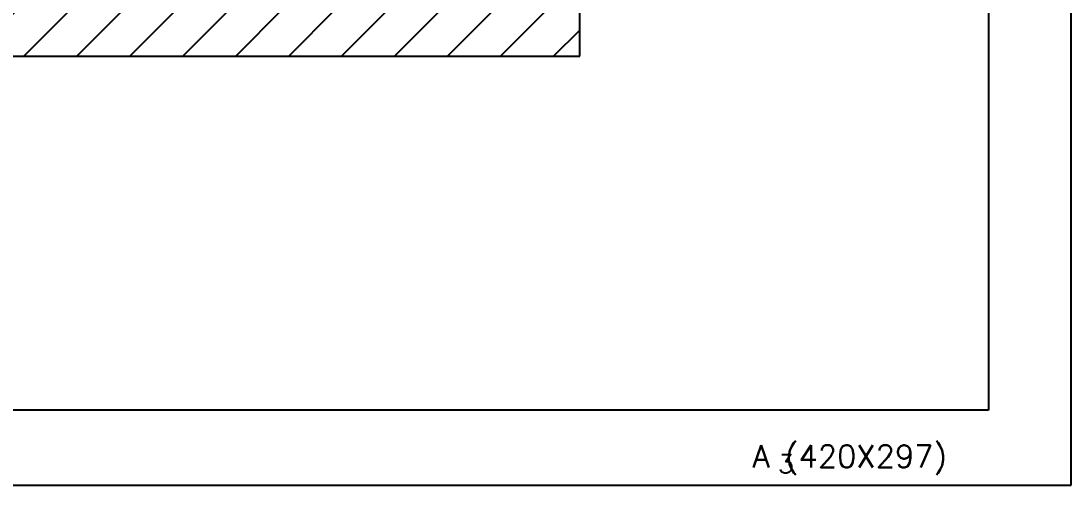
# Model space of a CAD drawing. Extents: x -6018 to -5598, y -4727 to -4430.
# Drawn here: x -5738.5 to -5598.4, y -4727.2 to -4665.2 of the extents above; entities that cross this region are included whole.
import ezdxf

# ---------------------------------------------------------------- set-up
doc = ezdxf.new("R2010")
doc.units = 0
doc.header["$LTSCALE"] = 7
doc.layers.get('0').update_dxf_attribs({"color": 2, "linetype": 'CONTINUOUS'})
doc.layers.add('D', color=2, linetype='CONTINUOUS')
doc.layers.add('HT', color=3, linetype='CONTINUOUS')
doc.styles.add('GHS', font='ROMANS.shx', dxfattribs={"bigfont": 'GHS.shx'})

# ---------------------------------------------------------------- blocks, each defined once
blk = doc.blocks.new('BORDER')
for p, q in [((1, 0), (1, 1)), ((0, 0), (1, 0))]:
    blk.add_line(p, q)

msp = doc.modelspace()

# ---------------------------------------------------------------- hatches: boundary and pattern name
at = {"layer": 'HT', "ltscale": 0.5}
h = msp.add_hatch(dxfattribs=at)
h.set_pattern_fill('ANSI31', color=256, scale=40, style=0)
h.set_pattern_definition([(45, (-5704.0853, -3921.6715), (-3.535534, 3.535534), [])])
h.paths.add_polyline_path([(-5663.92357, -4669.89149), (-5663.92357, -4663.49149), (-5951.10789, -4663.49149), (-5951.10789, -4669.89149)])

# ---------------------------------------------------------------- linework, layer by layer
at = {"color": 4}
for p, q in [((-5609.35532, -4443.18578), (-5609.35532, -4717.18578)), ((-5609.35532, -4717.18578), (-5987.35532, -4717.18578))]:
    msp.add_line(p, q, dxfattribs=at)
at = {"layer": 'HT', "ltscale": 0.5}
for p, q in [((-5663.92357, -4669.89149), (-5663.92357, -4511.49149)), ((-5951.10789, -4669.89149), (-5663.92357, -4669.89149))]:
    msp.add_line(p, q, dxfattribs=at)

# ---------------------------------------------------------------- block references
at = {"xscale": 420, "yscale": 297, "zscale": 420}
msp.add_blockref('BORDER', (-6018.35532, -4727.18578), dxfattribs=at)

# ---------------------------------------------------------------- texts
at = {"layer": 'D', "color": 7, "style": 'GHS'}
for s, height, p in [('A (420X297)', 3, (-5640.88301, -4724.84227)), ('3', 2.5, (-5637.47217, -4725.59393))]:
    msp.add_text(s, height=height, dxfattribs=at).set_placement(p)

doc.saveas('drawing.dxf')
